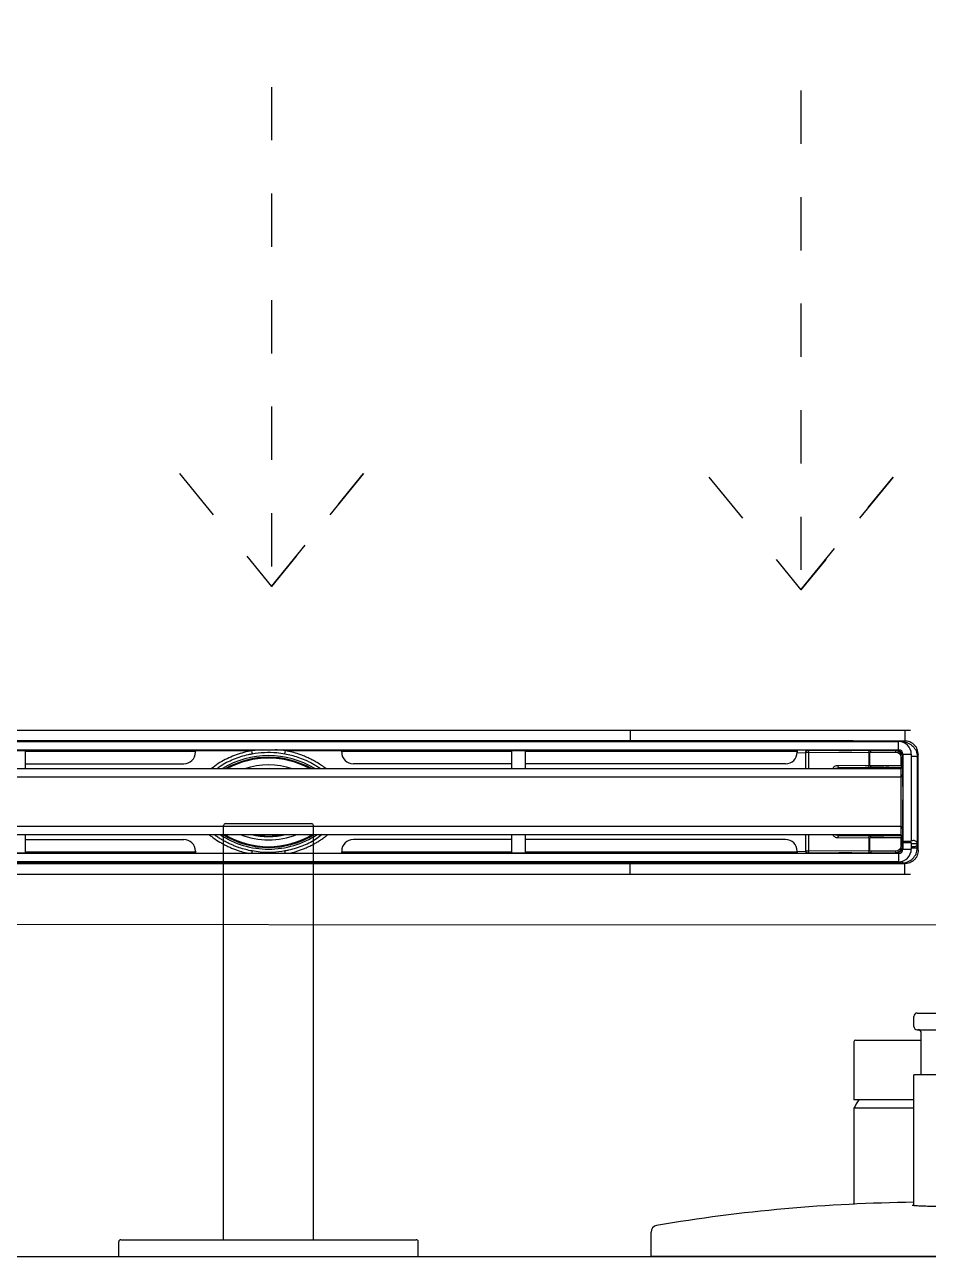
# Model space of a CAD drawing. Header units: millimetres. Extents: x 699029 to 727993, y 4486031 to 4516039.
# Drawn here: x 724032.52 to 724059.69, y 4490904.51 to 4490941.51 of the extents above; entities that cross this region are included whole.
import ezdxf

# ---------------------------------------------------------------- set-up
doc = ezdxf.new("R2010")
doc.units = ezdxf.units.MM
doc.set_wipeout_variables(frame=1)
doc.linetypes.add('AI-Linetype-22', pattern=[3.2004, 1.6002, -1.6002])
doc.layers.add('Deko_Vitrifiye', color=135, linetype='Continuous')
doc.layers.add('Deko_Zemin Seramik5', color=155, linetype='Continuous')

# ---------------------------------------------------------------- blocks, each defined once
blk = doc.blocks.new('A$C7972de8d')
at = {"linetype": 'Continuous'}
blk.add_wipeout([(983.72, 415), (991.03, 415), (991.59, 415.08), (992.01, 415.25), (992.33, 415.47), (992.57, 415.72), (992.74, 415.96), (992.88, 416.24), (992.98, 416.53), (993.55, 419.92), (994.38, 425.25), (994.97, 429.29), (995.91, 436.16), (997.1, 446.24), (997.99, 455.2), (999, 468.35), (999.42, 476), (1028.22, 476), (1030.72, 477.47), (1030.72, 476), (1048.22, 476), (1048.35, 476.02), (1048.43, 476.04), (1048.52, 476.1), (1048.58, 476.15), (1048.63, 476.21), (1048.67, 476.29), (1048.71, 476.38), (1048.72, 476.48), (1048.72, 476.58), (1048.72, 496.25), (1050.72, 496.25), (1050.91, 496.25), (1051.1, 496.21), (1051.21, 496.17), (1051.34, 496.11), (1051.42, 496.05), (1051.5, 495.98), (1051.59, 495.89), (1051.66, 495.79), (1051.7, 495.72), (1051.74, 495.65), (1051.77, 495.58), (1051.79, 495.5), (1051.81, 495.42), (1051.82, 495.34), (1051.82, 495.25), (1051.82, 495), (1051.84, 494.8), (1051.87, 494.7), (1051.92, 494.57), (1051.97, 494.48), (1052.03, 494.39), (1052.11, 494.29), (1052.25, 494.18), (1052.37, 494.11), (1052.51, 494.05), (1052.67, 494.01), (1052.89, 494), (1055.82, 494), (1055.94, 494.01), (1056.03, 494.02), (1056.09, 494.04), (1056.18, 494.07), (1056.26, 494.1), (1056.33, 494.14), (1056.44, 494.21), (1056.5, 494.27), (1056.58, 494.34), (1056.62, 494.4), (1056.68, 494.48), (1056.73, 494.59), (1056.77, 494.68), (1056.8, 494.77), (1056.81, 494.86), (1056.82, 495), (1056.82, 495.49), (1056.82, 497.21), (1056.82, 505), (1056.81, 505.15), (1056.79, 505.24), (1056.76, 505.34), (1056.73, 505.43), (1056.67, 505.53), (1056.59, 505.64), (1056.53, 505.71), (1056.46, 505.77), (1056.38, 505.83), (1056.33, 505.86), (1056.23, 505.91), (1056.12, 505.95), (1056.03, 505.98), (1055.91, 506), (1055.72, 506), (1055.53, 506), (1052.82, 506), (1052.75, 506), (1052.63, 505.98), (1052.52, 505.95), (1052.35, 505.88), (1052.22, 505.8), (1052.11, 505.71), (1052.04, 505.63), (1051.96, 505.51), (1051.9, 505.39), (1051.85, 505.24), (1051.83, 505.15), (1051.82, 505.05), (1051.82, 504.75), (1051.81, 504.57), (1051.76, 504.41), (1051.65, 504.2), (1051.53, 504.04), (1051.38, 503.92), (1051.2, 503.82), (1051.01, 503.77), (1050.89, 503.75), (1050.67, 503.75), (1048.72, 503.75), (1048.72, 523.5), (1048.72, 523.57), (1048.7, 523.66), (1048.66, 523.75), (1048.63, 523.79), (1048.6, 523.83), (1048.58, 523.85), (1048.5, 523.92), (1048.41, 523.96), (1048.38, 523.97), (1048.32, 523.99), (1048.22, 524), (1048.12, 524), (1030.72, 524), (1030.72, 522.53), (1028.22, 524), (999.42, 524), (999.16, 528.98), (998.84, 533.99), (998.29, 541.34), (997.6, 548.94), (996.47, 559.32), (995.57, 566.42), (994.63, 573.1), (993.74, 578.84), (993.01, 583.33), (992.84, 583.86), (992.57, 584.28), (992.33, 584.53), (991.91, 584.8), (991.34, 584.98), (991.03, 585), (983.72, 585)], dxfattribs=at).dxf.layer = 'Deko_Vitrifiye'
at = {"layer": 'Deko_Vitrifiye', "linetype": 'Continuous'}
for p, q in [((983.72, 415), (983.72, 585)), ((983.72, 585), (991.03, 585)), ((1028.22, 524), (999.33, 524)), ((1028.22, 506), (1028.22, 524)), ((1048.22, 524), (1030.72, 524)), ((1030.72, 506), (1030.72, 524)), ((1048.72, 523.5), (1048.72, 503.75)), ((998.95, 506), (1038.22, 506)), ((1038.22, 494), (1038.22, 506)), ((1038.22, 503.75), (1050.82, 503.75)), ((1051.82, 505), (1051.82, 495)), ((1052.82, 506), (1055.82, 506)), ((1056.82, 505), (1056.82, 495)), ((1038.22, 496.25), (1050.82, 496.25)), ((1048.72, 496.25), (1048.72, 476.5)), ((998.95, 494), (1038.22, 494)), ((1028.22, 494), (1028.22, 476)), ((1030.72, 494), (1030.72, 476)), ((1052.82, 494), (1055.82, 494)), ((1028.22, 476), (999.33, 476)), ((1048.22, 476), (1030.72, 476)), ((983.72, 415), (991.03, 415))]:
    blk.add_line(p, q, dxfattribs=at)
for points in [[(998.73, 500), (998.73, 500.18), (998.74, 500.75), (998.74, 501.31), (998.75, 501.85), (998.76, 502.37), (998.77, 502.86), (998.78, 503.32), (998.8, 503.76), (998.82, 504.16), (998.84, 504.54), (998.86, 504.88), (998.88, 505.19), (998.9, 505.47), (998.92, 505.71), (998.94, 505.93), (998.96, 506.11), (998.98, 506.25), (999, 506.37), (999.02, 506.45), (999.02, 506.46)], [(999.03, 493.51), (999.03, 493.52), (999.02, 493.56), (999, 493.64), (998.98, 493.75), (998.96, 493.9), (998.94, 494.09), (998.92, 494.3), (998.9, 494.55), (998.87, 494.83), (998.85, 495.14), (998.84, 495.48), (998.82, 495.85), (998.8, 496.25), (998.78, 496.68), (998.77, 497.14), (998.76, 497.62), (998.75, 498.13), (998.74, 498.67), (998.74, 499.22), (998.73, 499.79), (998.73, 500)]]:
    blk.add_lwpolyline(points, dxfattribs=at)
for centre, radius, start, end in [((991.03, 583), 2, 9.5941, 90), ((500, 500), 500, 0.6879, 9.5941), ((1015.76, 499.93), 27.1, 56.4313, 62.6265), ((1048.22, 523.5), 0.5, 0, 90), ((1050.82, 504.75), 1, 270, 0), ((1052.82, 505), 1, 90, 180), ((1055.82, 505), 1, 0, 90), ((1050.82, 495.25), 1, 0, 90), ((500, 500), 500, 350.4059, 359.3121), ((1052.82, 495), 1, 180, 270), ((1055.82, 495), 1, 270, 0), ((1015.76, 500.07), 27.1, 297.3735, 303.5687), ((1048.22, 476.5), 0.5, 270, 0), ((991.03, 417), 2, 270, 350.4059)]:
    blk.add_arc(centre, radius, start, end, dxfattribs=at)
blk = doc.blocks.new('A$C29e923fa')
at = {"layer": 'Deko_Vitrifiye', "linetype": 'Continuous'}
for p, q in [((0, 90), (0, 0)), ((0, 90), (4.4, 90)), ((5, 89.4), (5, 0.6)), ((5, 58.5), (129.4, 58.5)), ((130, 57.9), (130, 32.1)), ((5, 31.5), (129.4, 31.5)), ((0, 0), (4.4, 0))]:
    blk.add_line(p, q, dxfattribs=at)
for centre, start, end in [((4.4, 89.4), 0, 90), ((129.4, 57.9), 0, 90), ((129.4, 32.1), 270, 0), ((4.4, 0.6), 270, 0)]:
    blk.add_arc(centre, 0.6, start, end, dxfattribs=at)

msp = doc.modelspace()

# ---------------------------------------------------------------- linework, layer by layer
at = {"layer": 'Deko_Zemin Seramik5'}
for p, q in [((724020.55, 4490920.316), (724059.15, 4490920.316)), ((724020.907, 4490919.974), (724058.793, 4490919.974)), ((724050.718, 4490919.996), (724028.983, 4490919.996)), ((724058.793, 4490919.724), (724058.793, 4490919.974)), ((724058.909, 4490919.961), (724058.977, 4490919.989)), ((724020.907, 4490919.724), (724058.793, 4490919.724)), ((724032.132, 4490919.709), (724032.532, 4490919.709)), ((724032.532, 4490919.709), (724032.532, 4490919.159)), ((724037.65, 4490919.678), (724032.532, 4490919.678)), ((724037.65, 4490919.724), (724037.65, 4490919.678)), ((724039.342, 4490919.698), (724037.65, 4490919.697)), ((724037.65, 4490919.654), (724037.65, 4490919.678)), ((724039.657, 4490919.724), (724039.342, 4490919.698)), ((724042.05, 4490919.697), (724040.359, 4490919.698)), ((724042.05, 4490919.678), (724042.05, 4490919.724)), ((724042.05, 4490919.654), (724042.05, 4490919.678)), ((724047.168, 4490919.678), (724042.05, 4490919.678)), ((724047.168, 4490919.159), (724047.168, 4490919.709)), ((724047.168, 4490919.709), (724047.568, 4490919.709)), ((724047.198, 4490919.709), (724047.198, 4490919.724)), ((724047.538, 4490919.724), (724047.538, 4490919.709)), ((724047.568, 4490919.709), (724047.568, 4490919.159)), ((724055.743, 4490919.678), (724047.568, 4490919.678)), ((724056, 4490919.626), (724055.738, 4490919.629)), ((724055.743, 4490919.724), (724055.743, 4490919.678)), ((724055.743, 4490919.678), (724055.743, 4490919.654)), ((724056, 4490919.724), (724056, 4490919.646)), ((724056, 4490919.615), (724056, 4490919.646)), ((724056, 4490919.646), (724056, 4490919.646)), ((724056.006, 4490919.299), (724056.006, 4490919.615)), ((724056.07, 4490919.716), (724056.812, 4490919.716)), ((724056.07, 4490919.716), (724056.07, 4490919.716)), ((724056.083, 4490919.645), (724056.084, 4490919.658)), ((724057.894, 4490919.633), (724056.083, 4490919.645)), ((724056.083, 4490919.645), (724056.083, 4490919.159)), ((724056.084, 4490919.658), (724056.086, 4490919.671)), ((724056.086, 4490919.671), (724056.09, 4490919.683)), ((724056.09, 4490919.683), (724056.095, 4490919.694)), ((724056.095, 4490919.694), (724056.101, 4490919.703)), ((724056.101, 4490919.703), (724056.108, 4490919.709)), ((724056.108, 4490919.709), (724056.116, 4490919.713)), ((724056.116, 4490919.713), (724056.124, 4490919.715)), ((724056.124, 4490919.715), (724057.957, 4490919.703)), ((724056.812, 4490919.716), (724056.812, 4490919.724)), ((724056.812, 4490919.718), (724056.941, 4490919.718)), ((724056.941, 4490919.711), (724056.941, 4490919.724)), ((724056.941, 4490919.711), (724056.942, 4490919.71)), ((724056.942, 4490919.724), (724056.942, 4490919.71)), ((724056.942, 4490919.71), (724056.942, 4490919.71)), ((724056.992, 4490919.709), (724056.992, 4490919.724)), ((724056.992, 4490919.709), (724057.391, 4490919.709)), ((724057.391, 4490919.724), (724057.391, 4490919.709)), ((724057.441, 4490919.71), (724057.441, 4490919.724)), ((724057.442, 4490919.711), (724057.441, 4490919.71)), ((724057.442, 4490919.724), (724057.442, 4490919.711)), ((724057.442, 4490919.718), (724057.571, 4490919.718)), ((724057.571, 4490919.724), (724057.571, 4490919.716)), ((724057.571, 4490919.716), (724058.722, 4490919.716)), ((724057.894, 4490919.633), (724057.923, 4490919.633)), ((724057.894, 4490919.633), (724057.894, 4490919.262)), ((724057.923, 4490919.262), (724057.923, 4490919.633)), ((724057.957, 4490919.653), (724057.957, 4490919.703)), ((724058.71, 4490919.703), (724057.957, 4490919.703)), ((724057.957, 4490919.653), (724058.71, 4490919.653)), ((724058.71, 4490919.703), (724058.722, 4490919.716)), ((724058.71, 4490919.653), (724058.71, 4490919.703)), ((724058.923, 4490919.594), (724059.173, 4490919.594)), ((724058.923, 4490919.594), (724058.923, 4490916.979)), ((724059.173, 4490919.594), (724059.173, 4490916.979)), ((724059.381, 4490919.585), (724059.353, 4490919.517)), ((724059.381, 4490916.707), (724059.381, 4490919.585)), ((724032.532, 4490919.305), (724037.3, 4490919.305)), ((724047.168, 4490919.305), (724042.4, 4490919.305)), ((724055.393, 4490919.305), (724047.568, 4490919.305)), ((724056, 4490919.159), (724056, 4490919.298)), ((724056.964, 4490919.256), (724057.894, 4490919.262)), ((724056.964, 4490919.256), (724056.965, 4490919.242)), ((724056.965, 4490919.242), (724056.967, 4490919.229)), ((724056.967, 4490919.229), (724056.971, 4490919.217)), ((724056.971, 4490919.217), (724056.976, 4490919.206)), ((724056.976, 4490919.206), (724056.983, 4490919.198)), ((724056.983, 4490919.198), (724056.99, 4490919.191)), ((724056.99, 4490919.191), (724056.997, 4490919.187)), ((724056.997, 4490919.187), (724057.005, 4490919.186)), ((724057.896, 4490919.191), (724057.005, 4490919.186)), ((724057.005, 4490919.186), (724057.784, 4490919.186)), ((724057.167, 4490919.184), (724057.005, 4490919.184)), ((724057.016, 4490919.159), (724057.005, 4490919.184)), ((724057.178, 4490919.159), (724057.167, 4490919.184)), ((724057.789, 4490919.191), (724057.784, 4490919.186)), ((724057.894, 4490919.191), (724057.789, 4490919.191)), ((724057.894, 4490919.262), (724057.923, 4490919.262)), ((724057.894, 4490919.184), (724057.894, 4490919.191)), ((724057.894, 4490919.191), (724057.894, 4490919.184)), ((724057.894, 4490919.191), (724057.894, 4490919.191)), ((724057.894, 4490919.191), (724057.894, 4490919.184)), ((724057.944, 4490919.184), (724057.894, 4490919.184)), ((724057.894, 4490919.184), (724057.894, 4490919.184)), ((724057.944, 4490919.192), (724057.944, 4490919.184)), ((724058.344, 4490919.184), (724057.944, 4490919.184)), ((724057.944, 4490919.164), (724057.944, 4490919.184)), ((724057.957, 4490919.192), (724057.949, 4490919.192)), ((724058.344, 4490919.192), (724057.949, 4490919.192)), ((724058.86, 4490919.242), (724057.957, 4490919.242)), ((724057.957, 4490919.192), (724057.957, 4490919.242)), ((724057.957, 4490919.192), (724058.91, 4490919.192)), ((724058.344, 4490919.192), (724058.344, 4490919.184)), ((724058.344, 4490919.184), (724058.344, 4490919.164)), ((724058.394, 4490919.184), (724058.344, 4490919.184)), ((724058.394, 4490919.191), (724058.394, 4490919.191)), ((724058.494, 4490919.191), (724058.394, 4490919.191)), ((724058.394, 4490919.191), (724058.394, 4490919.184)), ((724058.395, 4490919.184), (724058.394, 4490919.184)), ((724058.395, 4490919.191), (724058.395, 4490919.184)), ((724058.395, 4490919.191), (724058.395, 4490919.184)), ((724058.499, 4490919.186), (724058.494, 4490919.191)), ((724058.499, 4490919.186), (724058.916, 4490919.186)), ((724058.828, 4490919.184), (724058.816, 4490919.159)), ((724058.916, 4490919.184), (724058.828, 4490919.184)), ((724058.86, 4490919.503), (724058.86, 4490919.242)), ((724058.86, 4490919.503), (724058.91, 4490919.503)), ((724058.86, 4490919.242), (724058.91, 4490919.192)), ((724058.922, 4490919.516), (724058.91, 4490919.503)), ((724058.91, 4490919.192), (724058.91, 4490919.503)), ((724058.916, 4490919.186), (724058.91, 4490919.192)), ((724058.916, 4490919.012), (724058.916, 4490919.184)), ((724058.922, 4490919.048), (724058.922, 4490919.516)), ((724059.353, 4490919.517), (724059.35, 4490916.912)), ((724020.832, 4490919.159), (724058.868, 4490919.159)), ((724020.832, 4490918.909), (724058.868, 4490918.909)), ((724039.61, 4490919.159), (724039.878, 4490919.171)), ((724039.878, 4490919.171), (724040.091, 4490919.159)), ((724057.905, 4490919.166), (724057.784, 4490919.166)), ((724057.914, 4490919.164), (724057.944, 4490919.164)), ((724057.914, 4490919.164), (724057.914, 4490919.164)), ((724057.944, 4490919.164), (724058.344, 4490919.164)), ((724058.344, 4490919.164), (724058.374, 4490919.164)), ((724058.374, 4490919.164), (724058.375, 4490919.164)), ((724058.499, 4490919.166), (724058.383, 4490919.166)), ((724058.868, 4490918.909), (724058.868, 4490919.159)), ((724058.916, 4490919.012), (724058.868, 4490918.902)), ((724058.916, 4490919.012), (724058.868, 4490918.902)), ((724058.868, 4490917.428), (724058.868, 4490918.909)), ((724058.916, 4490919.012), (724058.916, 4490919.012)), ((724058.916, 4490918.625), (724058.916, 4490919.012)), ((724058.918, 4490919.044), (724058.922, 4490919.048)), ((724058.918, 4490919.042), (724058.918, 4490919.044)), ((724058.918, 4490918.675), (724058.918, 4490919.042)), ((724058.922, 4490919.048), (724058.923, 4490919.048)), ((724058.923, 4490918.625), (724058.916, 4490918.625)), ((724058.917, 4490918.675), (724058.923, 4490918.675)), ((724058.921, 4490917.124), (724058.921, 4490918.225)), ((724058.921, 4490918.225), (724058.923, 4490918.225)), ((724058.921, 4490918.111), (724058.921, 4490916.724)), ((724058.923, 4490918.111), (724058.921, 4490918.111)), ((724058.923, 4490918.175), (724058.922, 4490918.175)), ((724058.922, 4490918.161), (724058.923, 4490918.161)), ((724058.916, 4490917.324), (724058.916, 4490917.711)), ((724058.916, 4490917.711), (724058.923, 4490917.711)), ((724020.832, 4490917.428), (724058.868, 4490917.428)), ((724058.868, 4490917.435), (724058.916, 4490917.324)), ((724058.868, 4490917.434), (724058.916, 4490917.324)), ((724058.868, 4490917.178), (724058.868, 4490917.428)), ((724058.923, 4490917.661), (724058.917, 4490917.661)), ((724058.918, 4490917.294), (724058.918, 4490917.661)), ((724020.832, 4490917.178), (724058.868, 4490917.178)), ((724032.532, 4490917.178), (724032.532, 4490916.628)), ((724032.532, 4490917.031), (724037.3, 4490917.031)), ((724039.37, 4490917.178), (724039.374, 4490917.177)), ((724039.374, 4490917.177), (724039.422, 4490917.167)), ((724039.422, 4490917.167), (724039.416, 4490917.178)), ((724047.168, 4490917.031), (724042.4, 4490917.031)), ((724047.168, 4490916.628), (724047.168, 4490917.178)), ((724047.568, 4490917.178), (724047.568, 4490916.628)), ((724055.393, 4490917.031), (724047.568, 4490917.031)), ((724056, 4490917.038), (724056, 4490917.178)), ((724056.006, 4490916.723), (724056.006, 4490917.038)), ((724056.083, 4490917.178), (724056.083, 4490916.692)), ((724056.965, 4490917.094), (724056.964, 4490917.081)), ((724057.894, 4490917.075), (724056.964, 4490917.081)), ((724056.967, 4490917.107), (724056.965, 4490917.094)), ((724056.971, 4490917.119), (724056.967, 4490917.107)), ((724056.976, 4490917.13), (724056.971, 4490917.119)), ((724056.983, 4490917.139), (724056.976, 4490917.13)), ((724056.99, 4490917.145), (724056.983, 4490917.139)), ((724056.997, 4490917.149), (724056.99, 4490917.145)), ((724057.005, 4490917.151), (724056.997, 4490917.149)), ((724057.005, 4490917.152), (724057.016, 4490917.178)), ((724057.005, 4490917.152), (724057.167, 4490917.152)), ((724057.005, 4490917.151), (724057.896, 4490917.145)), ((724057.784, 4490917.151), (724057.005, 4490917.151)), ((724057.167, 4490917.152), (724057.178, 4490917.178)), ((724057.784, 4490917.17), (724057.905, 4490917.17)), ((724057.784, 4490917.151), (724057.789, 4490917.146)), ((724057.789, 4490917.146), (724057.894, 4490917.146)), ((724057.894, 4490917.146), (724057.894, 4490917.152)), ((724057.894, 4490917.152), (724057.944, 4490917.152)), ((724057.894, 4490917.152), (724057.894, 4490917.145)), ((724057.894, 4490917.152), (724057.894, 4490917.152)), ((724057.894, 4490917.152), (724057.894, 4490917.146)), ((724057.894, 4490917.146), (724057.894, 4490917.145)), ((724057.923, 4490917.075), (724057.894, 4490917.075)), ((724057.894, 4490917.075), (724057.894, 4490916.703)), ((724057.944, 4490917.172), (724057.914, 4490917.172)), ((724057.914, 4490917.172), (724057.914, 4490917.172)), ((724057.923, 4490916.703), (724057.923, 4490917.075)), ((724058.344, 4490917.172), (724057.944, 4490917.172)), ((724057.944, 4490917.152), (724057.944, 4490917.172)), ((724057.944, 4490917.152), (724057.944, 4490917.145)), ((724057.944, 4490917.152), (724058.344, 4490917.152)), ((724057.949, 4490917.145), (724057.957, 4490917.145)), ((724057.949, 4490917.145), (724058.344, 4490917.145)), ((724058.91, 4490917.145), (724057.957, 4490917.145)), ((724057.957, 4490917.095), (724057.957, 4490917.145)), ((724057.957, 4490917.095), (724058.86, 4490917.095)), ((724058.344, 4490917.152), (724058.344, 4490917.172)), ((724058.374, 4490917.172), (724058.344, 4490917.172)), ((724058.344, 4490917.152), (724058.344, 4490917.145)), ((724058.344, 4490917.152), (724058.394, 4490917.152)), ((724058.375, 4490917.172), (724058.374, 4490917.172)), ((724058.383, 4490917.17), (724058.499, 4490917.17)), ((724058.394, 4490917.152), (724058.394, 4490917.145)), ((724058.394, 4490917.152), (724058.395, 4490917.152)), ((724058.394, 4490917.146), (724058.494, 4490917.146)), ((724058.394, 4490917.145), (724058.394, 4490917.146)), ((724058.395, 4490917.152), (724058.395, 4490917.146)), ((724058.395, 4490917.152), (724058.395, 4490917.146)), ((724058.494, 4490917.146), (724058.499, 4490917.151)), ((724058.916, 4490917.151), (724058.499, 4490917.151)), ((724058.816, 4490917.178), (724058.828, 4490917.152)), ((724058.828, 4490917.152), (724058.916, 4490917.152)), ((724058.91, 4490917.145), (724058.86, 4490917.095)), ((724058.86, 4490917.095), (724058.86, 4490916.833)), ((724058.91, 4490917.145), (724058.916, 4490917.151)), ((724058.91, 4490916.833), (724058.91, 4490917.145)), ((724058.916, 4490917.324), (724058.916, 4490917.324)), ((724058.916, 4490917.152), (724058.916, 4490917.324)), ((724058.918, 4490917.292), (724058.918, 4490917.294)), ((724058.922, 4490917.288), (724058.918, 4490917.292)), ((724058.923, 4490917.124), (724058.921, 4490917.124)), ((724058.922, 4490916.821), (724058.922, 4490917.288)), ((724058.923, 4490917.288), (724058.922, 4490917.288)), ((724058.923, 4490916.979), (724059.173, 4490916.979)), ((724058.974, 4490916.939), (724058.974, 4490916.979)), ((724058.793, 4490916.613), (724020.907, 4490916.613)), ((724032.132, 4490916.628), (724032.532, 4490916.628)), ((724032.532, 4490916.658), (724037.65, 4490916.658)), ((724037.65, 4490916.683), (724037.65, 4490916.658)), ((724037.65, 4490916.658), (724037.65, 4490916.613)), ((724042.05, 4490916.683), (724042.05, 4490916.658)), ((724042.05, 4490916.613), (724042.05, 4490916.658)), ((724042.05, 4490916.658), (724047.168, 4490916.658)), ((724047.168, 4490916.628), (724047.568, 4490916.628)), ((724047.198, 4490916.613), (724047.198, 4490916.628)), ((724047.538, 4490916.628), (724047.538, 4490916.613)), ((724047.568, 4490916.658), (724055.743, 4490916.658)), ((724055.743, 4490916.658), (724055.743, 4490916.683)), ((724056, 4490916.666), (724055.743, 4490916.663)), ((724055.743, 4490916.658), (724055.743, 4490916.613)), ((724056, 4490916.691), (724056, 4490916.723)), ((724056, 4490916.691), (724056, 4490916.691)), ((724056, 4490916.691), (724056, 4490916.613)), ((724056.07, 4490916.621), (724056.07, 4490916.621)), ((724056.812, 4490916.621), (724056.07, 4490916.621)), ((724056.083, 4490916.692), (724057.894, 4490916.703)), ((724056.084, 4490916.678), (724056.083, 4490916.692)), ((724056.086, 4490916.665), (724056.084, 4490916.678)), ((724056.09, 4490916.653), (724056.086, 4490916.665)), ((724056.095, 4490916.642), (724056.09, 4490916.653)), ((724056.101, 4490916.634), (724056.095, 4490916.642)), ((724056.108, 4490916.627), (724056.101, 4490916.634)), ((724056.116, 4490916.623), (724056.108, 4490916.627)), ((724056.124, 4490916.622), (724056.116, 4490916.623)), ((724057.957, 4490916.633), (724056.124, 4490916.622)), ((724056.812, 4490916.613), (724056.812, 4490916.621)), ((724056.941, 4490916.618), (724056.812, 4490916.618)), ((724056.942, 4490916.626), (724056.941, 4490916.626)), ((724056.941, 4490916.613), (724056.941, 4490916.626)), ((724056.942, 4490916.627), (724056.942, 4490916.626)), ((724056.942, 4490916.627), (724056.942, 4490916.613)), ((724057.391, 4490916.627), (724056.992, 4490916.627)), ((724056.992, 4490916.613), (724056.992, 4490916.627)), ((724057.391, 4490916.627), (724057.391, 4490916.613)), ((724057.441, 4490916.627), (724057.442, 4490916.626)), ((724057.441, 4490916.613), (724057.441, 4490916.627)), ((724057.442, 4490916.626), (724057.442, 4490916.613)), ((724057.571, 4490916.618), (724057.442, 4490916.618)), ((724058.722, 4490916.621), (724057.571, 4490916.621)), ((724057.571, 4490916.621), (724057.571, 4490916.613)), ((724057.923, 4490916.703), (724057.894, 4490916.703)), ((724058.71, 4490916.683), (724057.957, 4490916.683)), ((724057.957, 4490916.683), (724057.957, 4490916.633)), ((724057.957, 4490916.633), (724058.71, 4490916.633)), ((724058.71, 4490916.633), (724058.71, 4490916.683)), ((724058.722, 4490916.621), (724058.71, 4490916.633)), ((724058.793, 4490916.613), (724058.793, 4490916.363)), ((724058.91, 4490916.833), (724058.86, 4490916.833)), ((724058.923, 4490916.901), (724058.868, 4490916.901)), ((724058.91, 4490916.833), (724058.922, 4490916.821)), ((724058.921, 4490916.724), (724058.923, 4490916.724)), ((724058.923, 4490916.939), (724059.173, 4490916.939)), ((724058.923, 4490916.939), (724058.923, 4490916.743)), ((724058.923, 4490916.743), (724059.173, 4490916.743)), ((724059.173, 4490916.939), (724059.173, 4490916.743)), ((724059.35, 4490916.912), (724059.35, 4490916.901)), ((724059.35, 4490916.89), (724059.35, 4490916.901)), ((724059.353, 4490916.775), (724059.35, 4490916.89)), ((724059.381, 4490916.707), (724059.353, 4490916.775)), ((724058.793, 4490916.363), (724020.907, 4490916.363)), ((724050.718, 4490916.295), (724028.983, 4490916.295)), ((724058.909, 4490916.331), (724058.977, 4490916.303)), ((724059.15, 4490915.976), (724020.55, 4490915.976))]:
    msp.add_line(p, q, dxfattribs=at)
msp.add_lwpolyline([(723999.851, 4491061.895), (723999.851, 4490904.508), (724079.85, 4490904.508), (724079.85, 4491086.895)], dxfattribs=at)
msp.add_lwpolyline([(724009.851, 4491061.895), (724009.851, 4490916.483, 0.414145), (724011.851, 4490914.483), (724067.85, 4490914.468, 0.414282), (724069.851, 4490916.468), (724069.851, 4491061.895)], format="xyb", close=True, dxfattribs=at)
at = {"layer": 'Deko_Zemin Seramik5', "linetype": 'AI-Linetype-22'}
for points in [[(724039.941, 4490939.635), (724039.941, 4490924.635), (724042.708, 4490928.025)], [(724055.858, 4490939.529), (724055.858, 4490924.529), (724058.625, 4490927.919)], [(724037.174, 4490928.025), (724039.941, 4490924.635)], [(724042.708, 4490928.025), (724039.941, 4490924.635)], [(724053.09, 4490927.919), (724055.858, 4490924.529)], [(724058.625, 4490927.919), (724055.858, 4490924.529)]]:
    msp.add_lwpolyline(points, dxfattribs=at)
at = {"layer": 'Deko_Zemin Seramik5'}
for centre, radius, start, end in [((724058.793, 4490919.594), 0.38, 0, 90), ((724037.301, 4490919.654), 0.349, 269.891, 359.8906), ((724040.907, 4490919.959), 1.587, 189.4951, 192.8248), ((724038.794, 4490919.959), 1.587, 347.1752, 350.5049), ((724042.399, 4490919.654), 0.349, 180.1094, 270.109), ((724055.394, 4490919.654), 0.349, 269.891, 359.8906), ((724056.07, 4490919.646), 0.07, 89.9989, 179.9989), ((724058.793, 4490919.594), 0.13, 0, 90), ((724039.85, 4490916.901), 2.65, 58.4105, 121.5895), ((724039.85, 4490916.901), 2.6, 60.2506, 119.7494), ((724039.85, 4490916.901), 2.575, 61.2389, 118.7611), ((724039.85, 4490916.901), 2.37, 72.26, 107.74), ((724057.914, 4490919.184), 0.02, 179.9989, 269.9989), ((724057.914, 4490919.184), 0.02, 179.9989, 269.9989), ((724058.374, 4490919.184), 0.02, 270.0011, 0.0011), ((724058.375, 4490919.184), 0.02, 270.0011, 0.0011), ((724037.301, 4490916.682), 0.349, 0.1094, 90.109), ((724039.85, 4490919.39), 2.65, 236.6126, 270), ((724039.85, 4490919.39), 2.6, 238.3235, 270), ((724039.85, 4490919.39), 2.575, 239.2368, 300.7632), ((724039.85, 4490919.39), 2.37, 249.0038, 290.9962), ((724039.85, 4490919.39), 2.27, 257.0856, 282.9144), ((724039.85, 4490919.39), 2.256, 258.8784, 281.2478), ((724039.85, 4490919.39), 2.65, 270, 303.3874), ((724039.85, 4490919.39), 2.6, 270, 301.6765), ((724042.399, 4490916.682), 0.349, 89.891, 179.8906), ((724055.394, 4490916.682), 0.349, 0.1094, 90.109), ((724057.914, 4490917.152), 0.02, 90.0011, 180.0011), ((724057.914, 4490917.152), 0.02, 90.0011, 180.0011), ((724058.374, 4490917.152), 0.02, 359.9989, 89.9989), ((724058.375, 4490917.152), 0.02, 359.9989, 89.9989), ((724040.317, 4490916.455), 0.985, 166.5189, 170.7824), ((724039.383, 4490916.455), 0.985, 9.2176, 13.4811), ((724056.07, 4490916.691), 0.07, 180.0011, 270.0011), ((724058.793, 4490916.743), 0.13, 270, 0), ((724058.793, 4490916.743), 0.38, 270, 0)]:
    msp.add_arc(centre, radius, start, end, dxfattribs=at)
at = {"layer": 'Deko_Zemin Seramik5', "extrusion": (0, 0, -1)}
for centre, major_axis, ratio, start_param, end_param in [((724056.07, 4490919.646), (0, -0.07), 0.999962, 1.570796, 3.141593), ((724056.2, 4490919.646), (0.2, 0), 0.005672, 2.199115, 3.141593), ((724056.2, 4490919.615), (0.2, 0), 0.003491, 2.916668, 3.141593), ((724056.2, 4490919.716), (0.13, 0), 0.008727, 2.199115, 3.141593), ((724056.992, 4490919.71), (0.05, 0), 0.008727, 1.570805, 3.132866), ((724057.391, 4490919.71), (0.05, 0), 0.008727, 0.008727, 1.570796), ((724057.957, 4490919.633), (-0.0004, -0.07), 0.905934, 1.56707, 3.130806), ((724057.957, 4490919.633), (-0.034, 0.0002), 0.587778, 6.279459, 7.843195), ((724058.71, 4490919.503), (0.141, 0.141), 0.999962, 5.497825, 7.068545), ((724058.71, 4490919.503), (-0.106, -0.106), 0.999924, 2.356233, 3.926953), ((724058.722, 4490919.516), (-0.141, -0.141), 0.999924, 2.356233, 3.926953), ((724056.2, 4490919.298), (0.2, 0), 0.003491, 3.141593, 3.366518), ((724057.007, 4490919.156), (0.138, 0), 0.217963, 3.141593, 4.703662), ((724057.017, 4490919.156), (0.0125, -0.03), 0.00806, 1.574141, 2.830119), ((724057.179, 4490919.156), (0.0125, -0.03), 0.00806, 3.459756, 4.715734), ((724057.784, 4490919.156), (0, -0.03), 0.008727, 1.570796, 3.132866), ((724057.957, 4490919.262), (0.0004, -0.07), 0.905934, 0.010787, 1.574523), ((724057.944, 4490919.191), (0.05, 0), 0.008727, 3.150319, 3.363915), ((724057.957, 4490919.262), (0.034, 0.0002), 0.587778, 1.581583, 3.145319), ((724057.95, 4490919.262), (0.119, 0.001), 0.587778, 1.581583, 1.62254), ((724058.344, 4490919.191), (0.05, 0), 0.008727, 4.712389, 6.274459), ((724058.499, 4490919.156), (0, -0.03), 0.008727, 3.150319, 4.712389), ((724058.815, 4490919.156), (-0.0131, -0.03), 0.008001, 1.567311, 2.823289), ((724058.916, 4490919.156), (0, -0.03), 0.008727, 3.150319, 3.456411), ((724058.917, 4490918.625), (0, -0.05), 0.008727, 1.570796, 3.141593), ((724058.917, 4490917.711), (0, -0.05), 0.008727, 0, 1.570796), ((724056.2, 4490917.038), (0.2, 0), 0.003491, 2.916668, 3.141593), ((724057.007, 4490917.181), (0.138, 0), 0.217963, 1.579523, 3.141593), ((724057.017, 4490917.181), (-0.0125, -0.03), 0.00806, 0.311474, 1.567451), ((724057.179, 4490917.181), (-0.0125, -0.03), 0.00806, 4.709044, 5.965022), ((724057.784, 4490917.181), (0, -0.03), 0.008727, 0.008727, 1.570796), ((724057.957, 4490917.075), (-0.0004, -0.07), 0.905934, 1.56707, 3.130806), ((724057.944, 4490917.145), (0.05, 0), 0.008727, 2.91927, 3.132866), ((724057.957, 4490917.075), (0.034, -0.0002), 0.587778, 3.137866, 4.701602), ((724057.95, 4490917.075), (0.119, -0.001), 0.587778, 4.660645, 4.701602), ((724058.344, 4490917.145), (0.05, 0), 0.008727, 0.008727, 1.570796), ((724058.499, 4490917.181), (0, -0.03), 0.008727, 4.712389, 6.274459), ((724058.815, 4490917.181), (0.0131, -0.03), 0.008001, 0.318304, 1.574282), ((724058.921, 4490917.024), (-0.1, 0), 0.999962, 1.010172, 1.570796), ((724058.923, 4490917.024), (-0.1, 0), 0.999962, 0.988457, 1.570796), ((724058.916, 4490917.181), (0, -0.03), 0.008727, 5.968367, 6.274459), ((724056.2, 4490916.723), (0.2, 0), 0.003491, 3.141593, 3.366518), ((724056.2, 4490916.691), (0.2, 0), 0.005672, 3.141593, 4.08407), ((724056.07, 4490916.691), (0, 0.07), 0.999962, 3.141593, 4.712389), ((724056.2, 4490916.621), (0.13, 0), 0.008727, 3.141593, 3.69775), ((724056.2, 4490916.621), (0.13, 0), 0.008727, 3.69775, 4.08407), ((724056.992, 4490916.627), (0.05, 0), 0.008727, 3.150319, 4.712381), ((724057.391, 4490916.627), (0.05, 0), 0.008727, 4.712389, 6.274459), ((724057.957, 4490916.703), (0.0004, -0.07), 0.905934, 0.010787, 1.574523), ((724057.957, 4490916.703), (-0.034, -0.0002), 0.587778, 4.723176, 6.286912), ((724058.71, 4490916.833), (-0.106, 0.106), 0.999924, 2.356233, 3.926953), ((724058.71, 4490916.833), (0.141, -0.141), 0.999962, 5.497825, 7.068545), ((724058.722, 4490916.821), (-0.141, 0.141), 0.999924, 2.356233, 3.926953), ((724058.923, 4490916.824), (-0.1, 0), 0.999962, 4.712389, 5.294728), ((724058.921, 4490916.824), (-0.1, 0), 0.999962, 4.712389, 5.273014)]:
    msp.add_ellipse(centre, major_axis=major_axis, ratio=ratio, start_param=start_param, end_param=end_param, dxfattribs=at)
at = {"layer": 'Deko_Zemin Seramik5'}
for points, knots in [([(724050.718, 4490920.316), (724050.718, 4490920.277), (724050.718, 4490920.196), (724050.718, 4490920.091), (724050.718, 4490920.016), (724050.718, 4490920.003), (724050.718, 4490919.996)], [0, 0, 0, 0, 0.240773, 0.5, 0.759227, 1, 1, 1, 1]), ([(724058.977, 4490920.316), (724058.977, 4490920.307), (724058.977, 4490920.238), (724058.977, 4490920.128), (724058.977, 4490920.017), (724058.977, 4490919.998), (724058.977, 4490919.989)], [0, 0, 0, 0, 0.046125, 0.371812, 0.697499, 1, 1, 1, 1]), ([(724058.977, 4490919.989), (724058.059, 4490919.989), (724056.224, 4490919.99), (724053.472, 4490919.995), (724051.636, 4490919.996), (724050.718, 4490919.996)], [0, 0, 0, 0, 0.333309, 0.666691, 1, 1, 1, 1]), ([(724058.909, 4490919.961), (724058.939, 4490919.959), (724058.998, 4490919.955), (724059.108, 4490919.919), (724059.229, 4490919.839), (724059.31, 4490919.718), (724059.347, 4490919.607), (724059.351, 4490919.547), (724059.353, 4490919.517)], [0, 0, 0, 0, 0.129071, 0.254522, 0.498347, 0.74157, 0.868707, 1, 1, 1, 1]), ([(724059.381, 4490919.585), (724059.376, 4490919.637), (724059.368, 4490919.716), (724059.318, 4490919.811), (724059.267, 4490919.875), (724059.202, 4490919.927), (724059.107, 4490919.977), (724059.028, 4490919.984), (724058.977, 4490919.989)], [0, 0, 0, 0, 0.2432, 0.372242, 0.500235, 0.628741, 0.757585, 1, 1, 1, 1]), ([(724039.342, 4490919.698), (724039.303, 4490919.69), (724039.107, 4490919.652), (724038.764, 4490919.539), (724038.396, 4490919.363), (724038.204, 4490919.211), (724038.138, 4490919.159)], [0, 0, 0, 0, 0.089074, 0.449026, 0.808981, 1, 1, 1, 1]), ([(724038.294, 4490919.159), (724038.327, 4490919.184), (724038.48, 4490919.303), (724038.801, 4490919.453), (724039.131, 4490919.563), (724039.322, 4490919.6), (724039.359, 4490919.607)], [0, 0, 0, 0, 0.108003, 0.499217, 0.901792, 1, 1, 1, 1]), ([(724039.359, 4490919.607), (724039.481, 4490919.624), (724039.726, 4490919.659), (724040.057, 4490919.651), (724040.261, 4490919.619), (724040.341, 4490919.607)], [0, 0, 0, 0, 0.372425, 0.751784, 1, 1, 1, 1]), ([(724040.359, 4490919.698), (724040.276, 4490919.709), (724040.175, 4490919.722), (724040.074, 4490919.723), (724040.058, 4490919.724)], [0, 0, 0, 0, 0.834969, 1, 1, 1, 1]), ([(724040.341, 4490919.607), (724040.407, 4490919.594), (724040.537, 4490919.567), (724040.738, 4490919.507), (724040.907, 4490919.442), (724041.046, 4490919.378), (724041.149, 4490919.326), (724041.251, 4490919.269), (724041.341, 4490919.213), (724041.397, 4490919.175), (724041.42, 4490919.159)], [0, 0, 0, 0, 0.1693, 0.339504, 0.533283, 0.630786, 0.729353, 0.828096, 0.927914, 1, 1, 1, 1]), ([(724041.577, 4490919.159), (724041.49, 4490919.222), (724041.37, 4490919.309), (724041.207, 4490919.401), (724041.099, 4490919.456), (724040.989, 4490919.507), (724040.876, 4490919.553), (724040.734, 4490919.604), (724040.563, 4490919.656), (724040.427, 4490919.684), (724040.359, 4490919.698)], [0, 0, 0, 0, 0.239811, 0.32927, 0.418889, 0.509484, 0.600581, 0.691848, 0.845514, 1, 1, 1, 1]), ([(724056.828, 4490919.156), (724056.828, 4490919.158), (724056.828, 4490919.167), (724056.833, 4490919.185), (724056.847, 4490919.21), (724056.878, 4490919.236), (724056.92, 4490919.253), (724056.951, 4490919.255), (724056.964, 4490919.256)], [0, 0, 0, 0, 0.035539, 0.12936, 0.257827, 0.452641, 0.772939, 1, 1, 1, 1]), ([(724057.896, 4490919.191), (724057.896, 4490919.191), (724057.898, 4490919.192), (724057.904, 4490919.192), (724057.917, 4490919.193), (724057.931, 4490919.192), (724057.94, 4490919.192), (724057.944, 4490919.192)], [0, 0, 0, 0, 0.083349, 0.324015, 0.573987, 0.820833, 1, 1, 1, 1]), ([(724059.353, 4490919.517), (724059.345, 4490919.518), (724059.329, 4490919.52), (724059.26, 4490919.522), (724059.195, 4490919.523), (724059.173, 4490919.523)], [0, 0, 0, 0, 0.383013, 0.795311, 1, 1, 1, 1]), ([(724058.922, 4490918.175), (724058.922, 4490918.175), (724058.921, 4490918.176), (724058.921, 4490918.176), (724058.921, 4490918.177), (724058.921, 4490918.178), (724058.921, 4490918.18), (724058.921, 4490918.182), (724058.921, 4490918.184), (724058.921, 4490918.186), (724058.921, 4490918.189), (724058.921, 4490918.192), (724058.921, 4490918.195), (724058.921, 4490918.2), (724058.921, 4490918.205), (724058.921, 4490918.21), (724058.921, 4490918.215), (724058.921, 4490918.22), (724058.921, 4490918.224), (724058.921, 4490918.225)], [0, 0, 0, 0, 0.052751, 0.105868, 0.160141, 0.214812, 0.267755, 0.321067, 0.374953, 0.429625, 0.482566, 0.535878, 0.589763, 0.644434, 0.75059, 0.804473, 0.859142, 0.929139, 1, 1, 1, 1]), ([(724058.921, 4490918.111), (724058.921, 4490918.113), (724058.921, 4490918.116), (724058.921, 4490918.121), (724058.921, 4490918.126), (724058.921, 4490918.13), (724058.921, 4490918.134), (724058.921, 4490918.139), (724058.921, 4490918.143), (724058.921, 4490918.147), (724058.921, 4490918.15), (724058.921, 4490918.152), (724058.921, 4490918.155), (724058.921, 4490918.157), (724058.921, 4490918.158), (724058.921, 4490918.159), (724058.921, 4490918.16), (724058.921, 4490918.161), (724058.922, 4490918.161), (724058.922, 4490918.161)], [0, 0, 0, 0, 0.069997, 0.140858, 0.193797, 0.247107, 0.30099, 0.355659, 0.461433, 0.515705, 0.570376, 0.623127, 0.676244, 0.730516, 0.785188, 0.837939, 0.891056, 0.945328, 1, 1, 1, 1]), ([(724038.065, 4490917.178), (724038.075, 4490917.169), (724038.116, 4490917.136), (724038.222, 4490917.057), (724038.355, 4490916.97), (724038.493, 4490916.891), (724038.6, 4490916.836), (724038.711, 4490916.785), (724038.824, 4490916.739), (724038.966, 4490916.688), (724039.11, 4490916.643), (724039.217, 4490916.621), (724039.257, 4490916.613)], [0, 0, 0, 0, 0.030289, 0.119105, 0.29716, 0.387464, 0.47793, 0.56938, 0.661337, 0.753466, 0.908955, 1, 1, 1, 1]), ([(724039.359, 4490916.685), (724039.294, 4490916.698), (724039.163, 4490916.724), (724038.999, 4490916.774), (724038.864, 4490916.823), (724038.758, 4490916.866), (724038.653, 4490916.914), (724038.55, 4490916.966), (724038.449, 4490917.023), (724038.349, 4490917.085), (724038.272, 4490917.137), (724038.23, 4490917.169), (724038.218, 4490917.178)], [0, 0, 0, 0, 0.159324, 0.319502, 0.410485, 0.501625, 0.593004, 0.685541, 0.778243, 0.871955, 0.966186, 1, 1, 1, 1]), ([(724041.467, 4490917.178), (724041.414, 4490917.136), (724041.242, 4490917.001), (724040.901, 4490916.838), (724040.571, 4490916.729), (724040.379, 4490916.692), (724040.341, 4490916.685)], [0, 0, 0, 0, 0.161836, 0.528908, 0.9066, 1, 1, 1, 1]), ([(724040.451, 4490916.613), (724040.46, 4490916.614), (724040.584, 4490916.639), (724040.744, 4490916.689), (724040.928, 4490916.759), (724041.039, 4490916.807), (724041.148, 4490916.86), (724041.255, 4490916.917), (724041.358, 4490916.979), (724041.458, 4490917.044), (724041.551, 4490917.11), (724041.609, 4490917.156), (724041.636, 4490917.178)], [0, 0, 0, 0, 0.020019, 0.286768, 0.37706, 0.467513, 0.558941, 0.650872, 0.742973, 0.831775, 0.920729, 1, 1, 1, 1]), ([(724056.964, 4490917.081), (724056.951, 4490917.081), (724056.92, 4490917.084), (724056.878, 4490917.1), (724056.847, 4490917.127), (724056.833, 4490917.151), (724056.828, 4490917.169), (724056.828, 4490917.178), (724056.828, 4490917.181)], [0, 0, 0, 0, 0.227061, 0.547359, 0.742173, 0.87064, 0.964461, 1, 1, 1, 1]), ([(724057.944, 4490917.145), (724057.942, 4490917.144), (724057.939, 4490917.144), (724057.935, 4490917.144), (724057.932, 4490917.144), (724057.929, 4490917.144), (724057.925, 4490917.144), (724057.921, 4490917.144), (724057.917, 4490917.144), (724057.914, 4490917.144), (724057.91, 4490917.144), (724057.907, 4490917.144), (724057.905, 4490917.144), (724057.903, 4490917.144), (724057.901, 4490917.144), (724057.899, 4490917.145), (724057.897, 4490917.145), (724057.896, 4490917.145), (724057.896, 4490917.145), (724057.896, 4490917.145)], [0, 0, 0, 0, 0.088931, 0.133744, 0.178889, 0.239717, 0.301103, 0.363225, 0.425932, 0.487498, 0.549657, 0.628438, 0.676138, 0.716924, 0.791599, 0.855857, 0.916916, 0.958389, 1, 1, 1, 1]), ([(724059.133, 4490916.979), (724059.122, 4490916.975), (724059.089, 4490916.966), (724059.054, 4490916.952), (724059.033, 4490916.939), (724059.032, 4490916.939)], [0, 0, 0, 0, 0.352649, 0.992094, 1, 1, 1, 1]), ([(724059.35, 4490916.912), (724059.348, 4490916.924), (724059.343, 4490916.948), (724059.32, 4490916.975), (724059.282, 4490916.993), (724059.232, 4490916.999), (724059.192, 4490916.992), (724059.173, 4490916.989)], [0, 0, 0, 0, 0.184765, 0.383971, 0.594246, 0.810566, 1, 1, 1, 1]), ([(724040.341, 4490916.685), (724040.22, 4490916.668), (724039.975, 4490916.633), (724039.644, 4490916.641), (724039.44, 4490916.672), (724039.359, 4490916.685)], [0, 0, 0, 0, 0.372425, 0.751784, 1, 1, 1, 1]), ([(724058.909, 4490916.331), (724058.939, 4490916.333), (724058.998, 4490916.336), (724059.108, 4490916.372), (724059.229, 4490916.453), (724059.31, 4490916.574), (724059.347, 4490916.685), (724059.351, 4490916.744), (724059.353, 4490916.775)], [0, 0, 0, 0, 0.129071, 0.254522, 0.498347, 0.74157, 0.868707, 1, 1, 1, 1]), ([(724059.381, 4490916.707), (724059.376, 4490916.655), (724059.368, 4490916.576), (724059.318, 4490916.481), (724059.267, 4490916.417), (724059.202, 4490916.365), (724059.107, 4490916.315), (724059.028, 4490916.308), (724058.977, 4490916.303)], [0, 0, 0, 0, 0.2432, 0.372242, 0.500235, 0.628741, 0.757585, 1, 1, 1, 1]), ([(724059.35, 4490916.901), (724059.343, 4490916.901), (724059.33, 4490916.901), (724059.267, 4490916.901), (724059.205, 4490916.901), (724059.173, 4490916.901)], [0, 0, 0, 0, 0.327092, 0.652141, 1, 1, 1, 1]), ([(724059.35, 4490916.89), (724059.348, 4490916.879), (724059.343, 4490916.854), (724059.32, 4490916.827), (724059.282, 4490916.81), (724059.232, 4490916.804), (724059.192, 4490916.81), (724059.173, 4490916.813)], [0, 0, 0, 0, 0.184765, 0.383971, 0.594246, 0.810566, 1, 1, 1, 1]), ([(724059.353, 4490916.775), (724059.345, 4490916.774), (724059.329, 4490916.772), (724059.26, 4490916.769), (724059.195, 4490916.768), (724059.173, 4490916.768)], [0, 0, 0, 0, 0.383013, 0.795311, 1, 1, 1, 1]), ([(724028.983, 4490916.336), (724029.347, 4490916.336), (724033.946, 4490916.336), (724032.78, 4490916.337), (724037.733, 4490916.337), (724050.169, 4490916.337), (724054.002, 4490916.336), (724050.718, 4490916.336)], [0, 0, 0, 0, 0.020648, 0.260324, 0.5, 0.619838, 1, 1, 1, 1]), ([(724050.718, 4490916.336), (724050.718, 4490916.338), (724050.718, 4490916.341), (724050.718, 4490916.361), (724050.718, 4490916.363)], [0, 0, 0, 0, 0.929793, 1, 1, 1, 1]), ([(724050.718, 4490916.336), (724050.937, 4490916.336), (724051.361, 4490916.336), (724052.001, 4490916.336), (724052.598, 4490916.335), (724053.146, 4490916.335), (724053.659, 4490916.334), (724054.202, 4490916.334), (724054.805, 4490916.333), (724055.392, 4490916.333), (724055.916, 4490916.332), (724056.344, 4490916.332), (724056.741, 4490916.332), (724057.155, 4490916.331), (724057.602, 4490916.331), (724058.058, 4490916.331), (724058.491, 4490916.331), (724058.772, 4490916.331), (724058.909, 4490916.331)], [0, 0, 0, 0, 0.080223, 0.155274, 0.234353, 0.298967, 0.35592, 0.422234, 0.497908, 0.576552, 0.637543, 0.689751, 0.733177, 0.783026, 0.841417, 0.897042, 0.949903, 1, 1, 1, 1]), ([(724058.977, 4490916.303), (724058.059, 4490916.302), (724056.224, 4490916.301), (724053.472, 4490916.297), (724051.636, 4490916.296), (724050.718, 4490916.295)], [0, 0, 0, 0, 0.333309, 0.666691, 1, 1, 1, 1]), ([(724050.718, 4490915.976), (724050.718, 4490916.015), (724050.718, 4490916.096), (724050.718, 4490916.201), (724050.718, 4490916.276), (724050.718, 4490916.289), (724050.718, 4490916.295)], [0, 0, 0, 0, 0.240773, 0.5, 0.759227, 1, 1, 1, 1]), ([(724058.909, 4490916.331), (724058.909, 4490916.335), (724058.909, 4490916.341), (724058.909, 4490916.376), (724058.909, 4490916.384)], [0, 0, 0, 0, 0.776449, 1, 1, 1, 1]), ([(724058.977, 4490915.976), (724058.977, 4490915.984), (724058.977, 4490916.053), (724058.977, 4490916.163), (724058.977, 4490916.275), (724058.977, 4490916.294), (724058.977, 4490916.303)], [0, 0, 0, 0, 0.046125, 0.371812, 0.697499, 1, 1, 1, 1])]:
    msp.add_open_spline(points, degree=3, knots=knots, dxfattribs=at)

# ---------------------------------------------------------------- block references
at = {"xscale": 0.1000000000000001, "yscale": 0.1000000000000001, "zscale": 0.1000000000000001, "rotation": 89.9999999999999}
msp.add_blockref('A$C29e923fa', (724044.35, 4490904.508), dxfattribs=at)

# ---------------------------------------------------------------- next in the draw order: block references
msp.add_blockref('A$C7972de8d', (724109.85, 4490806.135), dxfattribs=at)

doc.saveas('drawing.dxf')
